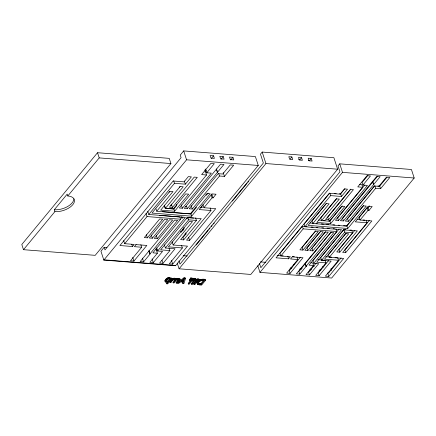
<?xml version="1.0" encoding="UTF-8"?>
<svg xmlns="http://www.w3.org/2000/svg" width="436" height="436" viewBox="0 0 436 436"><rect width="100%" height="100%" fill="white"/><g stroke="black" fill="none" stroke-linecap="round" stroke-linejoin="round"><path stroke-width="0.65" d="M193.633 280.817L191.371 283.563L191.611 284.305L194.249 281.1L192.767 280.986L193.192 280.462L194.707 280.582L195.077 280.059L194.881 279.634L193.54 279.574L193.301 278.833L193.775 278.261L195.693 278.555L196.113 279.683L195.595 280.653L196.216 280.702L195.971 279.961L195.355 279.912M192.521 280.283L192.516 278.304L190.597 278.01L190.123 278.582L190.363 279.323L191.704 279.383L191.9 279.808L191.535 280.332L190.02 280.217L189.589 280.735L189.349 279.994L189.78 279.476L191.295 279.59L191.66 279.067M192.75 279.961L192.652 278.479M195.829 279.187L195.829 278.729M166.508 283.062L166.748 283.803L168.034 282.245C160.835 283.553 168.612 274.07 170.629 279.1L170.95 278.713L171.866 278.784L171.626 278.043L170.71 277.972L170.389 278.359M170.629 279.1C168.814 277.41 165.353 279.476 165.277 281.716M197.067 282.681C198.184 279.329 202.429 278.827 205.449 279.389L205.688 280.13L201.596 285.09C199.911 284.981 196.963 285.16 197.067 282.681L197.377 283.945M197.312 283.422C198.429 280.07 202.669 279.569 205.688 280.13M182.891 283.613L183.376 282.179L180.608 281.961L178.804 283.291L177.784 283.215L177.545 282.474L184.085 277.705L185.273 277.797L185.513 278.539L183.867 283.689L182.891 283.613L182.651 282.871L182.973 281.918M183.572 281.596L184.384 279.165L181.338 281.416L183.572 281.596L183.333 280.855L183.943 279.035M192.369 280.234L192.799 279.71L193.039 280.452L192.418 280.403L192.952 279.721L194.467 279.841L194.838 279.318L195.077 280.059M97.528 152.709L21.8 244.492L23.484 249.686L95.19 255.338L170.917 163.555L169.233 158.366L97.528 152.709L99.217 157.897L67.803 195.971A13.625 6.998 -18 0 1 72.79 204.697A13.625 6.998 -18 0 1 54.898 211.613L23.484 249.686M54.898 211.613L54.293 209.76L67.204 194.118L67.803 195.971M104.166 247.283L100.939 251.196L103.833 260.09L175.534 265.742L258.276 165.457L255.387 156.562L183.687 150.91L180.242 155.085L181.087 157.679L105.011 249.877L104.166 247.283L106.875 247.495M103.833 260.09L186.575 159.805L258.276 165.457M123.655 240.53L124.68 243.68L147.057 216.567L180.618 219.21L179.894 216.986L159.298 215.362M147.755 211.329L148.774 214.479L174.487 183.322L185.355 184.177L191.382 176.874L188.33 176.635L184.025 181.85L173.157 180.995L119.911 245.528L132.495 246.52L134.217 244.433L124.68 243.68M169.015 192.216L169.876 191.175M156.747 211.22L172.988 191.535L169.936 191.29L151.973 213.062L191.638 216.191L210.141 193.769L207.089 193.524L190.319 213.853L156.747 211.22L156.023 208.997M179.229 187.469L180.09 186.428M165.457 208.294L183.207 186.782L180.155 186.543L160.682 210.141L174.602 211.237L188.695 194.162L185.643 193.916L173.272 208.909L165.457 208.294L164.432 205.143M136.125 244.585L134.402 246.672L141.684 247.245L140.866 244.727M211.4 158.399L213.553 155.794L214.398 158.388L210.964 158.115L210.119 155.521L213.553 155.794M147.373 237.838L162.759 219.194L159.707 218.954L144.327 237.598L147.373 237.838L146.354 234.688M172.443 207.46L197.29 177.343L194.238 177.098L169.391 207.214L172.443 207.46L171.343 204.07M141.684 247.245L130.5 260.804L133.934 261.077L146.839 245.43L135.623 244.601M164.165 205.411L165.108 208.321L173.882 209.013L176.678 205.623L176.302 204.462M204.947 172.078L206.244 170.509M152.333 238.23L167.718 219.586L164.666 219.346L149.281 237.991L152.333 238.23L151.308 235.08M205.552 169.005L206.778 172.787L214.31 163.658L210.877 163.386L201.623 174.602L206.544 174.989L204.909 169.947M206.544 174.989L179.31 207.999L182.357 208.239L211.318 173.141L206.778 172.787M221.09 159.167L223.237 156.557L224.082 159.151L220.649 158.878L219.809 156.284L223.237 156.557M157.292 238.623L172.672 219.978L169.626 219.739L154.24 238.378L157.292 238.623L156.268 235.473M148.861 250.853L149.88 254.003L177.637 220.365L174.585 220.126L140.185 261.567L143.618 261.84L150.071 254.014L149.052 250.864M187.317 208.631L223.995 164.421L220.562 164.154L184.265 208.392L187.317 208.631L186.597 206.408L185.376 206.31M180.618 219.21L152.867 252.847L157.401 253.207L155.974 248.793M183.071 217.079L181.872 218.529L181.305 216.785M156.333 250.15L157.167 249.141M230.775 159.93L232.928 157.32L233.772 159.914L230.339 159.647L229.494 157.053L232.928 157.32M156.617 247.85L157.636 251L185.393 217.368L148.774 214.479M192.276 209.024L219.515 176.008L224.431 176.4L233.685 165.184L230.252 164.917L222.72 174.04L218.185 173.686L189.224 208.779L192.276 209.024L191.175 205.634M157.401 253.207L149.875 262.33L153.309 262.603L162.557 251.392L157.636 251M193.628 218.071L187.905 217.619L186.831 218.921L186.45 217.755M162.312 211.711L190.919 213.967L196.511 207.187M208.13 193.11L206.408 195.192L206.032 194.031M164.367 244.852L165.391 248.002L188.63 219.842L196.445 220.458L195.628 217.94M172.122 241.855L173.147 245.005L192.51 221.537L189.458 221.297L168.378 246.852L182.373 247.953L181.556 245.435M202.887 204.566L203.912 207.716L212.087 197.808L213.041 197.884L216.054 194.233L212.049 193.916L199.143 209.563L210.964 210.495L210.147 207.972M169.07 248.057L169.887 250.58L159.56 263.093L162.993 263.366L175.043 248.765L165.391 248.002M196.445 220.458L180.618 239.642L183.67 239.882L201.219 218.616L187.3 217.515L160.622 249.85L169.887 250.58M210.964 210.495L186.532 240.111L189.578 240.35L215.738 208.648L203.912 207.716M182.373 247.953L169.25 263.856L172.683 264.129L187.524 246.138L173.147 245.005M177.229 263.044L179.092 268.789L250.798 274.44L337.627 169.201L333.894 157.712L262.194 152.06L260.472 154.148L263.36 163.042L179.97 264.107L178.94 260.93M196.167 244.972L208.245 230.339M209.106 229.298L209.967 228.251M211.258 226.682L212.125 225.635M213.417 224.071L214.278 223.025M232.388 201.078L247.049 183.311M247.91 182.264L248.771 181.218M166.029 280.664L166.841 281.106L168.214 280.991L169.953 278.887M168.454 281.732L170.193 279.629C168.16 277.198 163.958 283.073 168.454 281.732L168.214 280.991M179.092 268.789L265.922 163.549L337.627 169.201M171.866 278.784L167.664 283.874L166.748 283.803M178.983 279.787L178.744 279.045L179.087 278.631L180.003 278.702L180.242 279.443L179.327 279.372L178.983 279.787L177.921 279.149L175.97 279.683C174.967 276.004 170.389 279.961 169.838 281.863L170.084 282.604L170.999 282.675C171.866 278.74 178.722 278.419 173.168 282.85L172.929 282.108L175.234 279.34L175.474 280.081M170.084 282.604C170.961 281.046 174.029 277.263 175.97 279.683M176.258 283.089L178.547 280.315L178.308 279.574L176.019 282.348L176.258 283.089L177.174 283.166L180.242 279.443M190.363 279.323L190.837 278.751L192.892 279.22M290.147 159.015L291.869 156.927L292.709 159.522L289.662 159.282L288.817 156.688L291.869 156.927M190.456 280.566L188.194 283.313L188.434 284.054L189.349 284.125L191.993 280.926L192.608 280.975L193.039 280.452M188.434 284.054L191.077 280.849L189.589 280.735M193.54 279.574L194.015 279.002L195.001 279.013L196.113 279.683M191.611 284.305L192.527 284.376L195.165 281.176L195.786 281.22L196.216 280.702M197.78 278.751L197.246 279.4L197.486 280.141L198.533 280.223L199.067 279.574L198.827 278.833L197.78 278.751L198.026 279.492L197.486 280.141M196.794 280.026L193.726 283.749L193.971 284.49L194.887 284.561L197.955 280.839L197.71 280.097L196.794 280.026L197.039 280.768L193.971 284.49M301.554 157.69L298.502 157.451L299.347 160.045L302.399 160.285L301.554 157.69L299.832 159.778L298.616 159.68M198.413 283.596C198.718 281.013 202.026 280.19 204.255 280.62L201.1 284.446L199.296 284.228L198.413 283.596L198.173 282.855L199.056 283.487L200.86 283.705L203.623 280.359M311.244 158.453L308.192 158.214L309.037 160.808L312.083 161.048L311.244 158.453L309.522 160.541L308.301 160.448M257.79 265.688L259.97 272.386L331.671 278.043L414.2 178.019L411.431 169.495L339.726 163.838L338.009 165.925L339.933 171.855L260.848 267.709L259.496 263.557M259.97 272.386L342.5 172.362L414.2 178.019M307.048 226.638L302.35 226.268L279.977 253.387L280.817 255.981L290.354 256.733L288.632 258.82L276.048 257.823L329.294 193.29L340.162 194.145L344.467 188.93L347.519 189.175L341.492 196.473L330.624 195.617L304.917 226.775L304.072 224.18L329.78 193.023L330.624 195.617M280.817 255.981L303.194 228.862L336.756 231.511L335.911 228.916M326.575 203.307L312.04 220.921L312.885 223.515L346.457 226.148L363.226 205.825L366.278 206.065L347.775 228.491L308.11 225.363L326.074 203.59L329.125 203.83L312.885 223.515M336.766 198.587L320.749 218L321.594 220.594L329.409 221.21L341.78 206.217L344.832 206.457L330.739 223.537L316.819 222.436L336.292 198.843L339.344 199.083L321.594 220.594M339.372 193.78L340.652 193.878L344.952 188.663M315.773 230.922L302.099 247.495L302.944 250.09L299.892 249.844L315.277 231.205L318.329 231.445L302.944 250.09M350.871 189.12L327.736 217.161L328.581 219.755L325.529 219.515L350.375 189.398L353.427 189.638L328.581 219.755M320.733 231.314L307.058 247.882L307.903 250.477L304.851 250.237L320.231 231.592L323.283 231.838L307.903 250.477M297.826 259.545L286.637 273.1L290.071 273.372L302.976 257.725L292.262 256.88L290.54 258.968L297.826 259.545L296.981 256.946M328.575 220.839L329.899 220.943L342.282 205.934M300.415 257.218L289.226 270.778L290.071 273.372M367.93 175.392L362.071 182.488L362.916 185.082L367.455 185.442L338.494 220.54L335.448 220.294L362.681 187.284L361.842 184.69L359.378 184.499M362.916 185.082L370.447 175.959L367.014 175.686L357.76 186.897L362.681 187.284M325.692 231.701L312.018 248.275L312.863 250.869L309.811 250.629L325.191 231.985L328.243 232.225L312.863 250.869M364.883 184.94L337.655 217.946L338.494 220.54M305.538 264.238L306.208 266.314L305.178 263.704L331.224 232.137M377.571 176.209L342.614 218.332L343.454 220.927L340.402 220.687L376.699 176.449L380.132 176.722L343.454 220.927M306.018 266.298L333.774 232.661L330.722 232.421L296.322 273.868L299.755 274.135L306.208 266.314M336.756 231.511L309.004 265.143L313.538 265.502L312.699 262.908L310.754 262.755M338.979 229.14L312.934 260.706L313.773 263.3L318.694 263.687L309.446 274.898L306.012 274.631L313.538 265.502M313.773 263.3L341.53 229.663L304.917 226.775M348.413 221.319L375.652 188.308L380.568 188.695L389.822 177.485L386.389 177.212L378.857 186.341L374.322 185.981L345.361 221.079L348.413 221.319L347.568 218.725L374.807 185.714L375.652 188.308M316.171 263.131L308.601 272.304L309.446 274.898M345.879 229.701L343.922 229.543L320.689 257.709L321.528 260.303L331.18 261.06L319.13 275.661L315.697 275.394L326.024 262.875L325.18 260.281M343.573 225.63L346.936 225.897L363.717 205.558M377.881 185.954L379.729 186.101L386.874 177.436M321.528 260.303L344.767 232.137L352.582 232.759L351.912 230.682M346.086 233.325L328.444 254.706L329.284 257.3L343.666 258.434L328.82 276.429L325.387 276.157L338.51 260.248L337.666 257.654M369.733 205.89L368.12 207.847L367.167 207.77L359.21 217.422L360.049 220.017L371.875 220.948L345.715 252.646L342.669 252.406L367.101 222.791L366.256 220.196M329.284 257.3L348.647 233.832L345.595 233.592L324.515 259.148L338.51 260.248M360.049 220.017L368.011 210.365L368.965 210.441L372.191 206.533L368.186 206.217L355.28 221.859L367.101 222.791M328.613 260.554L318.285 273.067L319.13 275.661M352.582 232.759L336.756 251.943L339.808 252.182L357.357 230.911L343.437 229.816L316.759 262.145L326.024 262.875M354.8 230.393L338.963 249.588L339.808 252.182M369.314 220.431L344.876 250.051L345.715 252.646M328.619 273.05L341.099 257.927M177.784 283.215L184.324 278.446L185.513 278.539M175.73 278.942L177.681 278.408L178.744 279.045M193.301 278.833L193.748 278.806M99.217 157.897L170.917 163.555M334.254 193.377L336.172 193.524M357.062 219.472L360.349 219.733M362.975 219.94L364.943 220.093M170.498 205.138L171.719 205.236M200.326 207.487L202.233 207.64L201.666 205.89M318.629 220.055L321.283 220.262M323.267 220.42L325.256 220.578M309.958 222.981L313.321 223.243M316.007 223.455L317.353 223.564M321.387 223.881L323.403 224.039M326.766 224.306L328.782 224.464M332.815 224.78L334.832 224.943M338.194 225.205L339.54 225.314M311.075 226.954L313.092 227.112M316.449 227.379L317.79 227.483M321.817 227.805L323.828 227.963M327.185 228.224L329.202 228.382M333.229 228.704L334.57 228.807M349.786 230.006L351.743 230.164M184.973 233.849L186.254 233.947M325.67 256.711L331.671 257.185M335.001 257.447L337.001 257.605M277.192 255.387L283.149 255.856M292.343 256.581L294.333 256.739M317.899 259.709L324.52 260.232M305.178 263.704L298.911 271.541L299.755 274.135M183.169 255.692L187.229 256.014M260.276 261.883L265.682 262.309M293.417 264.499L294.769 264.603M313.037 266.042L314.389 266.151M322.504 266.788L323.861 266.897M290.714 267.535L292.06 267.639M300.824 268.331L302.17 268.44M310.258 269.077L311.604 269.181M319.692 269.819L321.038 269.928M290.071 268.314L291.417 268.423M299.505 269.061L301.527 269.219M309.609 269.857L310.961 269.966M319.048 270.603L320.395 270.707M104.046 259.829L175.752 265.48M198.026 279.492L199.067 279.574M197.039 280.768L197.955 280.839M181.654 280.719L183.333 280.855M191.371 283.563L192.287 283.634M173.168 282.85L174.084 282.92C175.016 281.945 176.793 278.435 178.547 280.315M197.835 283.858L197.443 283.618L197.688 284.359M165.429 281.449L165.037 280.975M379.729 186.101L380.568 188.695M372.835 181.948L373.679 184.542M372.644 181.932L373.488 184.526M368.12 207.847L368.965 210.441M367.167 207.77L368.011 210.365M339.726 163.838L342.5 172.362M340.652 193.878L341.492 196.473M346.936 225.897L347.775 228.491M343.922 229.543L344.767 232.137M329.899 220.943L330.739 223.537M331.006 268.614L331.583 270.396M327.692 272.969L328.82 276.429M302.35 226.268L303.194 228.862M262.194 152.06L265.922 163.549M287.787 256.226L288.632 258.82M223.205 172.618L224.431 176.4M218.692 173.49L219.515 176.008M216.518 169.092L217.542 172.247M216.327 169.081L217.351 172.231M211.814 194.102L213.041 197.884M211.062 194.658L212.087 197.808M183.687 150.91L186.575 159.805M184.33 181.027L185.355 184.177M190.919 213.967L191.638 216.191M187.905 217.619L188.63 219.842M173.67 180.798L174.487 183.322M181.256 204.849L182.357 208.239M203.797 279.258L204.037 279.999M202.86 279.214L203.1 279.956M188.559 237.2L189.578 240.35M202.102 279.236L202.342 279.977M201.465 279.318L201.705 280.059M200.876 279.449L201.116 280.19M185.578 232.846L185.959 234.007L182.946 237.658L183.67 239.882M183.758 227.423L184.134 228.589L181.12 232.241L180.744 231.075M199.95 279.765L200.189 280.506M200.86 283.705L201.1 284.446M182.848 228.971L183.224 230.137M199.094 280.201L199.334 280.942M200.124 283.645L200.364 284.386M198.702 280.462L198.941 281.204M199.535 283.585L199.775 284.327M198.331 280.757L198.571 281.498M199.056 283.487L199.296 284.228M198.674 283.351L198.914 284.092M198.146 282.479L198.631 283.901M197.677 281.422L197.917 282.163M173.882 209.013L174.602 211.237M197.246 282.076L197.486 282.817M195.693 278.555L195.933 279.296M195.47 278.424L195.71 279.165M195.159 278.326L195.399 279.067M195.546 280.479L195.786 281.22M194.761 278.272L195.001 279.013M194.249 278.255L194.489 278.996M194.57 279.716L194.816 280.457M194.467 279.841L194.707 280.582M193.775 278.261L194.015 279.002M192.516 278.304L192.941 279.432M192.952 279.721L193.192 280.462M192.652 278.936L192.892 279.678M192.292 278.173L192.532 278.915M191.982 278.081L192.222 278.822M191.584 278.026L191.829 278.768M191.072 278.005L191.317 278.746M191.399 279.465L191.638 280.206M191.295 279.59L191.535 280.332M190.597 278.01L190.837 278.751M189.78 279.476L190.02 280.217M184.085 277.705L184.324 278.446M179.087 278.631L179.327 279.372M178.569 278.795L178.809 279.536M178.346 278.604L178.586 279.345M178.057 278.473L178.302 279.214M177.681 278.408L177.921 279.149M171.479 260.423L172.683 264.129M177.196 278.413L177.436 279.154M176.7 278.49L176.945 279.236M176.209 278.664L176.449 279.405M175.55 278.631L175.79 279.372M175.316 278.397L175.555 279.138M175.005 278.244L175.245 278.986M175.109 279.476L175.348 280.217M174.591 278.168L174.831 278.909M174.95 279.661L175.19 280.403M174.242 278.157L174.482 278.898M173.893 278.19L174.133 278.931M173.544 278.266L173.784 279.007M173.19 278.391L173.43 279.133M172.841 278.566L173.081 279.307M172.503 278.789L172.743 279.531M172.176 279.067L172.422 279.808M171.86 279.416L172.1 280.157M170.71 277.972L170.95 278.713M170.187 278.141L170.427 278.882M169.92 277.95L170.16 278.691M169.571 277.808L169.811 278.55M169.124 277.737L169.37 278.479M168.661 277.732L168.901 278.473M168.192 277.797L168.432 278.539M161.99 260.276L162.993 263.366M167.718 277.928L167.964 278.669M167.25 278.124L167.489 278.866M146.033 213.417L147.057 216.567M166.797 278.386L167.037 279.127M167.462 281.111L167.702 281.852M166.367 278.686L166.612 279.427M166.841 281.106L167.081 281.847M165.974 279.04L166.214 279.781M166.519 281.057L166.765 281.798M166.28 280.964L166.519 281.705M166.018 280.452L166.356 281.574M165.604 279.443L165.849 280.185M165.282 279.89L165.522 280.631M165.081 280.293L165.32 281.035M164.999 280.653L165.424 281.983M152.104 258.897L153.309 262.603M142.414 258.134L143.618 261.84M131.77 244.296L132.495 246.52M132.729 257.371L133.934 261.077M73.886 198.811A13.625 6.998 -18 0 1 54.293 209.76"/></g></svg>
